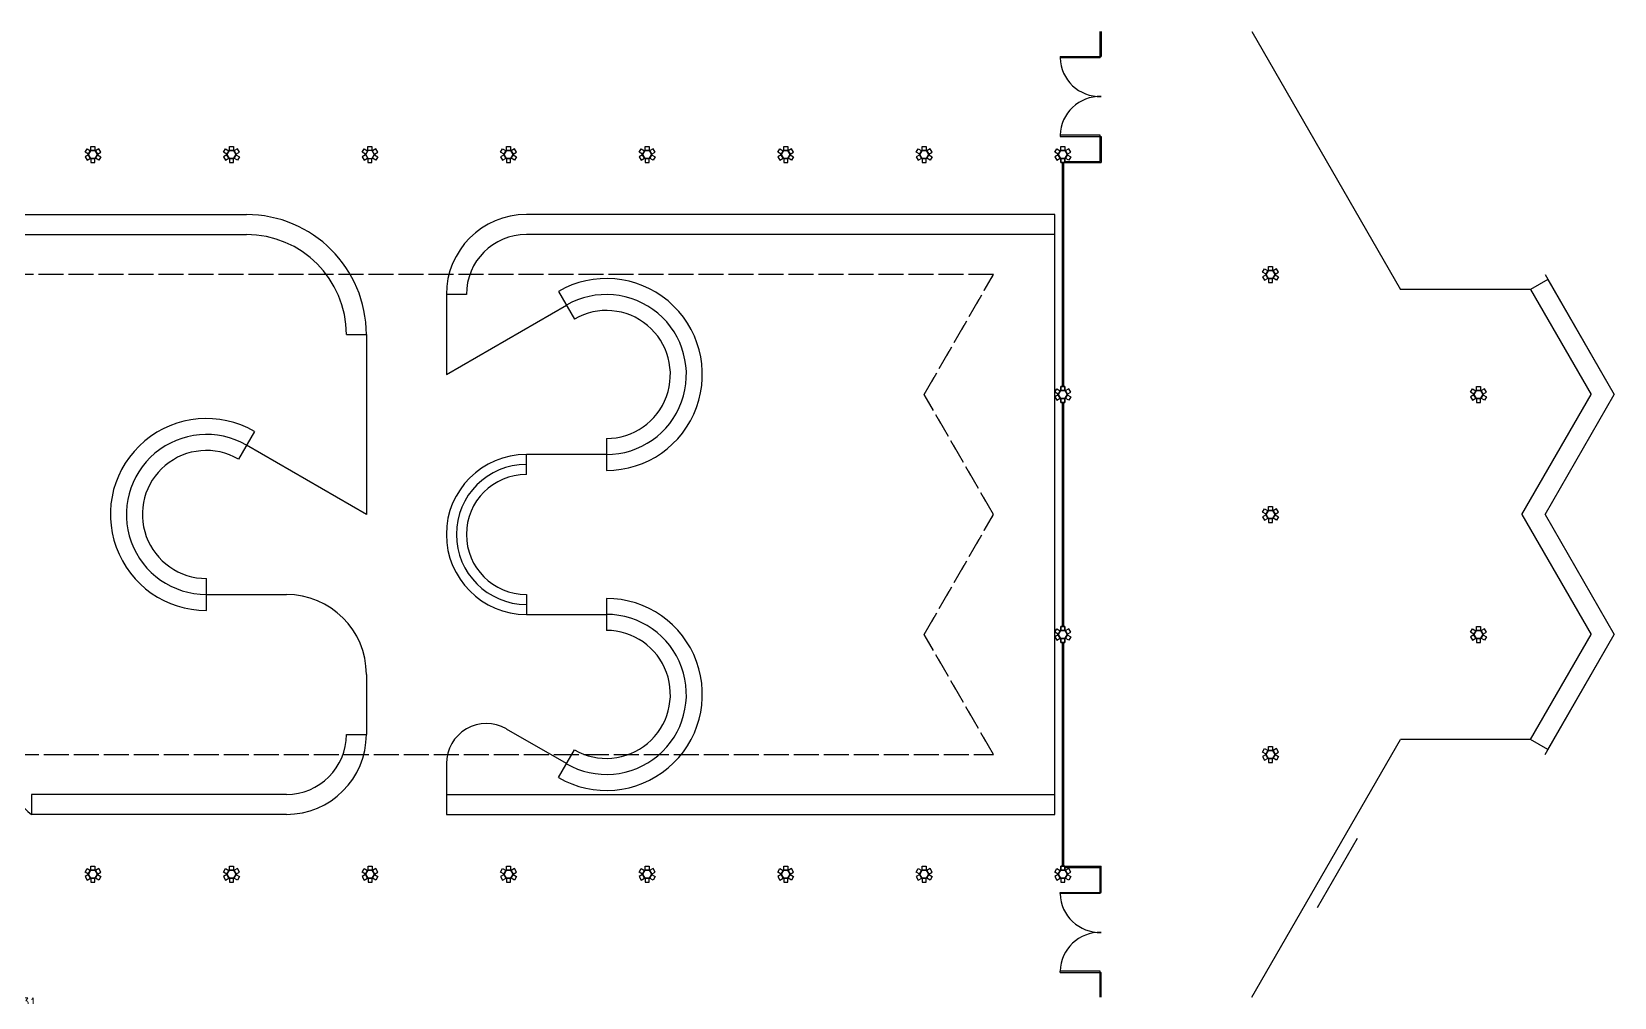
# Model space of a CAD drawing. Header units: millimetres. Extents: x 2686 to 2939, y 1294 to 1441.
# Drawn here: x 2899.19 to 2938.75, y 1364.18 to 1388.32 of the extents above; entities that cross this region are included whole.
import ezdxf

# ---------------------------------------------------------------- set-up
doc = ezdxf.new("R2010")
doc.units = ezdxf.units.MM
doc.linetypes.add('DASHED2', pattern=[0.375, 0.25, -0.125])
doc.linetypes.add('HIDDEN', pattern=[0.375, 0.25, -0.125])
for name, color, linetype in [('ar-banco-v', 2, 'Continuous'), ('AR-CALÇADA', 1, 'Continuous'), ('AR-ESQ', 1, 'Continuous'), ('AR-ESTMA-C', 1, 'Continuous'), ('AR-ESTMA-V', 2, 'Continuous'), ('AR-PIS', 1, 'Continuous'), ('AR-PROJ', 1, 'HIDDEN'), ('ENDEREÇO', 2, 'Continuous'), ('fred', 1, 'Continuous')]:
    doc.layers.add(name, color=color, linetype=linetype)
doc.styles.add('UNB1-100', font='simplex.shx', dxfattribs={"height": 0.2})

# ---------------------------------------------------------------- blocks, each defined once
blk = doc.blocks.new('Base Pilar')
at = {"layer": 'AR-ESTMA-C'}
for points in [[(-0.004, -0.007), (-0.054, -0.093), (-0.14, -0.043), (-0.09, 0.043)], [(0.108, 0), (0.008, 0), (0.008, 0.1), (0.108, 0.1)], [(0.119, -0.007), (0.169, -0.093), (0.256, -0.043), (0.206, 0.043)], [(-0.004, -0.193), (-0.054, -0.107), (-0.14, -0.157), (-0.09, -0.243)], [(0.108, -0.2), (0.008, -0.2), (0.008, -0.3), (0.108, -0.3)], [(0.119, -0.193), (0.169, -0.107), (0.256, -0.157), (0.206, -0.243)]]:
    blk.add_lwpolyline(points, close=True, dxfattribs=at)
for points in [[(0, 0), (0.115, 0), (0.173, -0.1), (0.115, -0.2), (0, -0.2), (-0.058, -0.1), (0, 0)], [(0, -0.2), (0.115, -0.2), (0.173, -0.1), (0.115, 0), (0, 0), (-0.058, -0.1), (0, -0.2)]]:
    blk.add_lwpolyline(points, dxfattribs=at)

msp = doc.modelspace()

# ---------------------------------------------------------------- linework, layer by layer
at = {"layer": 'ar-banco-v'}
for p, q in [((2892.158, 1383.75), (2904.556, 1383.75)), ((2924.766, 1383.75), (2911.555, 1383.75)), ((2892.158, 1383.25), (2904.556, 1383.25)), ((2924.766, 1383.25), (2911.555, 1383.25)), ((2937.091, 1382.129), (2936.658, 1381.879)), ((2910.055, 1381.751), (2909.555, 1381.751)), ((2912.355, 1381.829), (2912.755, 1381.136)), ((2936.658, 1381.879), (2938.175, 1379.251)), ((2907.056, 1380.751), (2907.556, 1380.751)), ((2936.443, 1376.251), (2938.175, 1379.251)), ((2904.756, 1378.33), (2904.356, 1377.637)), ((2913.555, 1378.151), (2913.555, 1377.351)), ((2911.555, 1377.251), (2911.555, 1377.751)), ((2936.443, 1376.251), (2938.175, 1373.252)), ((2937.021, 1376.251), (2938.752, 1373.252)), ((2903.556, 1373.852), (2903.556, 1374.652)), ((2911.555, 1374.252), (2911.555, 1373.752)), ((2913.555, 1374.152), (2913.555, 1373.352)), ((2936.658, 1370.624), (2938.175, 1373.252)), ((2907.056, 1370.752), (2907.556, 1370.752)), ((2937.091, 1370.374), (2936.658, 1370.624)), ((2912.355, 1369.674), (2912.755, 1370.367)), ((2899.188, 1369.253), (2899.188, 1368.753)), ((2905.556, 1369.253), (2899.188, 1369.253)), ((2899.188, 1369.003), (2899.188, 1368.753)), ((2909.555, 1369.253), (2909.555, 1368.753)), ((2909.555, 1369.253), (2924.766, 1369.253)), ((2905.556, 1368.753), (2899.188, 1368.753)), ((2909.555, 1368.753), (2924.766, 1368.753))]:
    msp.add_line(p, q, dxfattribs=at)
for centre, radius, start, end in [((2904.556, 1380.751), 2.999, 0, 90), ((2911.555, 1381.751), 2, 90, 180), ((2904.556, 1380.751), 2.5, 0, 90), ((2911.555, 1381.751), 1.5, 90, 180), ((2913.555, 1379.751), 2.4, 270, 120), ((2913.555, 1379.751), 2, 270, 120), ((2913.555, 1379.751), 1.6, 270, 120), ((2903.556, 1376.251), 2.4, 60, 270), ((2903.556, 1376.251), 2, 60, 270), ((2903.556, 1376.251), 1.6, 60, 270), ((2911.555, 1375.752), 2, 90, 270), ((2911.555, 1375.752), 1.75, 90, 270), ((2911.555, 1375.752), 1.5, 90, 270), ((2913.555, 1371.752), 2.4, 240, 90), ((2913.555, 1371.752), 2, 240, 90), ((2913.555, 1371.752), 1.6, 240, 90), ((2905.556, 1370.752), 1.5, 270, 0), ((2905.556, 1370.752), 2, 270, 0)]:
    msp.add_arc(centre, radius, start, end, dxfattribs=at)
at = {"layer": 'AR-CALÇADA'}
for p, q in [((2937.091, 1382.129), (2938.752, 1379.251)), ((2937.021, 1376.251), (2938.752, 1379.251)), ((2937.021, 1376.251), (2938.752, 1373.252)), ((2937.091, 1370.374), (2938.752, 1373.252))]:
    msp.add_line(p, q, dxfattribs=at)
at = {"layer": 'AR-ESQ'}
for p, q in [((2925.896, 1387.672), (2925.896, 1388.324)), ((2925.926, 1388.324), (2925.926, 1387.702)), ((2924.896, 1387.702), (2925.926, 1387.702)), ((2924.896, 1387.702), (2924.896, 1387.672)), ((2925.896, 1387.672), (2924.896, 1387.672)), ((2925.896, 1385.732), (2924.896, 1385.732)), ((2924.896, 1385.732), (2924.896, 1385.702)), ((2924.896, 1385.702), (2925.926, 1385.702)), ((2925.896, 1385.08), (2925.896, 1385.732)), ((2925.926, 1385.702), (2925.926, 1385.05)), ((2924.949, 1385.05), (2924.949, 1379.451)), ((2924.979, 1385.05), (2924.979, 1379.451)), ((2925.014, 1385.08), (2925.896, 1385.08)), ((2925.014, 1385.05), (2925.926, 1385.05)), ((2924.949, 1379.051), (2924.949, 1373.452)), ((2924.979, 1379.051), (2924.979, 1373.452)), ((2924.949, 1373.052), (2924.949, 1367.453)), ((2924.979, 1373.052), (2924.979, 1367.453)), ((2925.014, 1367.453), (2925.926, 1367.453)), ((2925.014, 1367.423), (2925.896, 1367.423)), ((2925.896, 1366.771), (2925.896, 1367.423)), ((2925.926, 1366.801), (2925.926, 1367.453)), ((2924.896, 1366.801), (2925.926, 1366.801)), ((2924.896, 1366.771), (2924.896, 1366.801)), ((2925.896, 1366.771), (2924.896, 1366.771)), ((2925.896, 1364.831), (2924.896, 1364.831)), ((2924.896, 1364.801), (2924.896, 1364.831)), ((2924.896, 1364.801), (2925.926, 1364.801)), ((2925.896, 1364.179), (2925.896, 1364.831)), ((2925.926, 1364.179), (2925.926, 1364.801))]:
    msp.add_line(p, q, dxfattribs=at)
for centre, start, end in [((2925.896, 1387.702), 181.7082, 271.702), ((2925.896, 1385.702), 88.2991, 178.2376), ((2925.896, 1366.801), 181.7624, 271.7009), ((2925.896, 1364.801), 88.298, 178.2918)]:
    msp.add_arc(centre, 1.001, start, end, dxfattribs=at)
at = {"layer": 'AR-ESTMA-C'}
for points in [[(2907.535, 1385.257), (2907.448, 1385.307), (2907.498, 1385.393), (2907.585, 1385.343)], [(2907.535, 1385.243), (2907.448, 1385.193), (2907.498, 1385.107), (2907.585, 1385.157)], [(2907.596, 1385.35), (2907.596, 1385.45), (2907.696, 1385.45), (2907.696, 1385.35)], [(2907.596, 1385.15), (2907.596, 1385.05), (2907.696, 1385.05), (2907.696, 1385.15)], [(2907.758, 1385.257), (2907.844, 1385.307), (2907.794, 1385.393), (2907.708, 1385.343)], [(2907.758, 1385.243), (2907.844, 1385.193), (2907.794, 1385.107), (2907.708, 1385.157)]]:
    msp.add_lwpolyline(points, dxfattribs=at)
for points in [[(2907.589, 1385.15), (2907.704, 1385.15), (2907.762, 1385.25), (2907.704, 1385.35), (2907.589, 1385.35), (2907.531, 1385.25)], [(2924.914, 1385.15), (2925.014, 1385.15), (2925.014, 1385.05), (2924.914, 1385.05)], [(2924.914, 1379.351), (2925.014, 1379.351), (2925.014, 1379.451), (2924.914, 1379.451)], [(2924.914, 1379.151), (2925.014, 1379.151), (2925.014, 1379.051), (2924.914, 1379.051)], [(2924.914, 1373.352), (2925.014, 1373.352), (2925.014, 1373.452), (2924.914, 1373.452)], [(2924.914, 1373.152), (2925.014, 1373.152), (2925.014, 1373.052), (2924.914, 1373.052)], [(2924.914, 1367.353), (2925.014, 1367.353), (2925.014, 1367.453), (2924.914, 1367.453)]]:
    msp.add_lwpolyline(points, close=True, dxfattribs=at)
at = {"layer": 'AR-PIS'}
for p, q in [((2924.766, 1368.753), (2924.766, 1383.75)), ((2909.555, 1381.751), (2909.555, 1379.751)), ((2909.555, 1379.751), (2912.555, 1381.483)), ((2907.556, 1380.751), (2907.556, 1376.251)), ((2907.556, 1376.251), (2904.556, 1377.983)), ((2913.555, 1377.751), (2911.555, 1377.751)), ((2903.556, 1374.252), (2905.556, 1374.252)), ((2911.555, 1373.752), (2913.555, 1373.752)), ((2907.556, 1372.252), (2907.556, 1370.752)), ((2912.555, 1370.021), (2911.055, 1370.886)), ((2909.555, 1370.021), (2909.555, 1369.253))]:
    msp.add_line(p, q, dxfattribs=at)
for centre, radius, start, end in [((2905.556, 1372.252), 2, 0, 90), ((2910.555, 1370.021), 1, 60, 180), ((2900.388, 1370.353), 2, 180, 233.1301)]:
    msp.add_arc(centre, radius, start, end, dxfattribs=at)
at = {"layer": 'AR-PROJ', "linetype": 'DASHED2'}
msp.add_lwpolyline([(2874.743, 1382.25), (2876.475, 1379.251), (2876.475, 1373.252), (2874.743, 1370.253), (2923.232, 1370.253), (2921.5, 1373.252), (2923.232, 1376.251), (2921.5, 1379.251), (2923.232, 1382.25)], close=True, dxfattribs=at)
at = {"layer": 'AR-PROJ', "ltscale": 2}
msp.add_lwpolyline([(2874.743, 1382.25), (2876.475, 1379.251), (2876.475, 1373.252), (2874.743, 1370.253), (2923.232, 1370.253), (2921.5, 1373.252), (2923.232, 1376.251), (2921.5, 1379.251), (2923.232, 1382.25)], close=True, dxfattribs=at)
at = {"layer": 'fred'}
for p, q in [((2929.687, 1388.324), (2933.408, 1381.879)), ((2937.021, 1382.25), (2938.752, 1379.251)), ((2936.658, 1381.879), (2933.408, 1381.879)), ((2937.021, 1376.251), (2938.752, 1379.251)), ((2937.021, 1370.253), (2938.752, 1373.252)), ((2929.687, 1364.179), (2933.408, 1370.624)), ((2936.658, 1370.624), (2933.408, 1370.624)), ((2931.329, 1366.423), (2932.329, 1368.155))]:
    msp.add_line(p, q, dxfattribs=at)

# ---------------------------------------------------------------- block references
at = {"layer": 'AR-ESTMA-V', "ltscale": 10, "xscale": 0.9998263286693145, "yscale": 0.9998263286693145, "zscale": 0.9998263286693145}
for p in [(2900.662, 1385.35), (2904.125, 1385.35), (2911.052, 1385.35), (2914.516, 1385.35), (2917.979, 1385.35), (2921.443, 1385.35), (2924.906, 1385.35), (2930.101, 1382.35), (2924.906, 1379.351), (2935.297, 1379.351), (2930.101, 1376.351), (2924.906, 1373.352), (2935.297, 1373.352), (2930.101, 1370.353), (2900.662, 1367.353), (2904.125, 1367.353), (2907.589, 1367.353), (2911.052, 1367.353), (2914.516, 1367.353), (2917.979, 1367.353), (2921.443, 1367.353), (2924.906, 1367.353)]:
    msp.add_blockref('Base Pilar', p, dxfattribs=at)

# ---------------------------------------------------------------- texts
at = {"layer": 'ENDEREÇO', "style": 'UNB1-100'}
msp.add_text('ET-12/31', height=0.2, dxfattribs=at).set_placement((2897.903, 1363.963))

doc.saveas('drawing.dxf')
